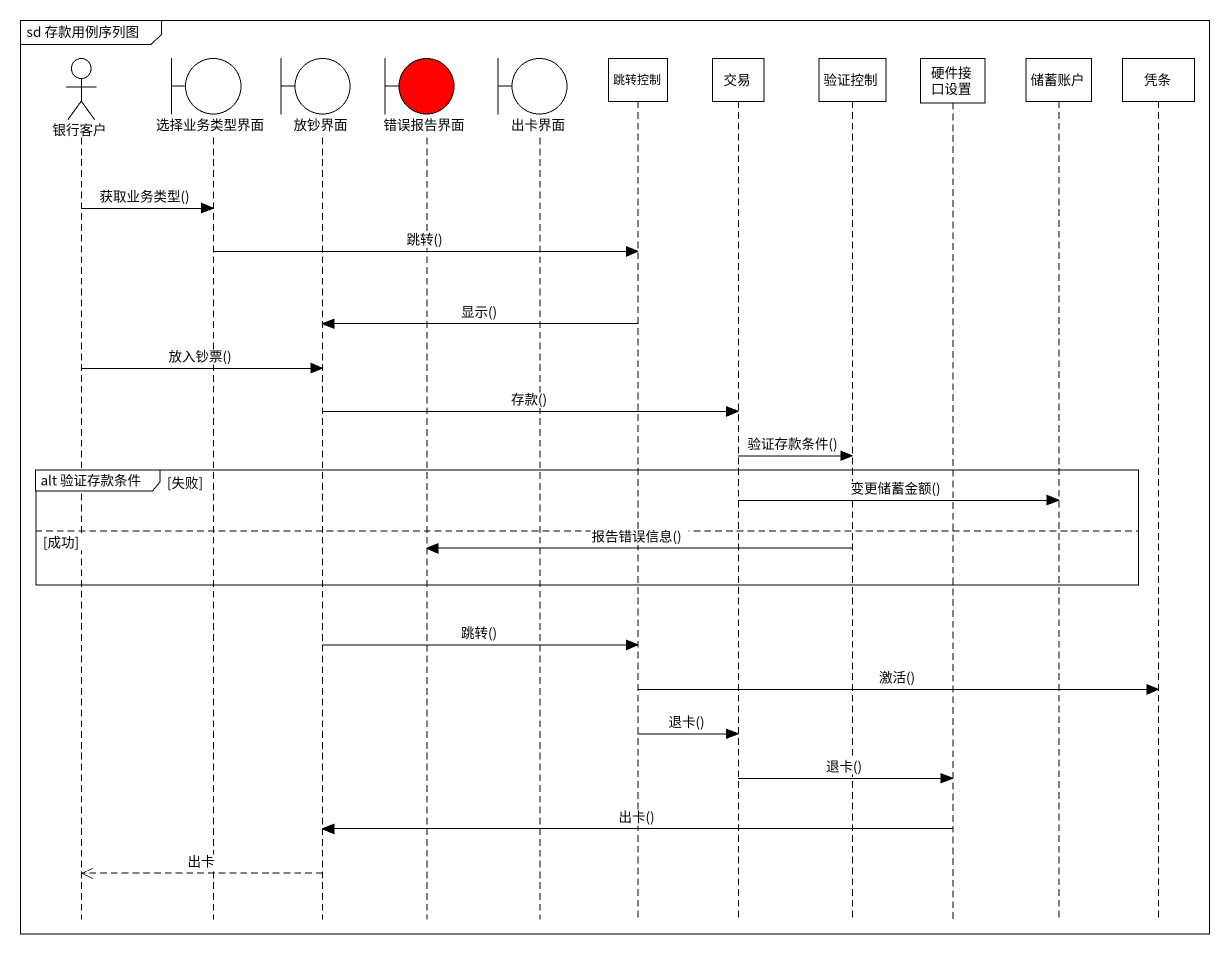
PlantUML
@startuml
mainframe sd 存款用例序列图
hide footbox
actor 银行客户
boundary 选择业务类型界面
boundary 放钞界面
boundary 错误报告界面 #FF0000
boundary 出卡界面
participant 跳转控制
participant 交易
participant 验证控制
participant 硬件接口设置
participant 储蓄账户
participant 凭条

银行客户 -> 选择业务类型界面 : 获取业务类型()
选择业务类型界面 -> 跳转控制 : 跳转()
跳转控制 -> 放钞界面 : 显示()
银行客户 -> 放钞界面 : 放入钞票()
放钞界面 -> 交易 : 存款()
交易 -> 验证控制 : 验证存款条件()
group alt 验证存款条件 [失败]
  交易 -> 储蓄账户 : 变更储蓄金额()
else 成功
  验证控制 -> 错误报告界面 : 报告错误信息()
end
放钞界面 -> 跳转控制 : 跳转()
跳转控制 -> 凭条 : 激活()
跳转控制 -> 交易 : 退卡()
交易 -> 硬件接口设置 : 退卡()
硬件接口设置 -> 放钞界面 : 出卡()
放钞界面 -->> 银行客户 : 出卡
@enduml
